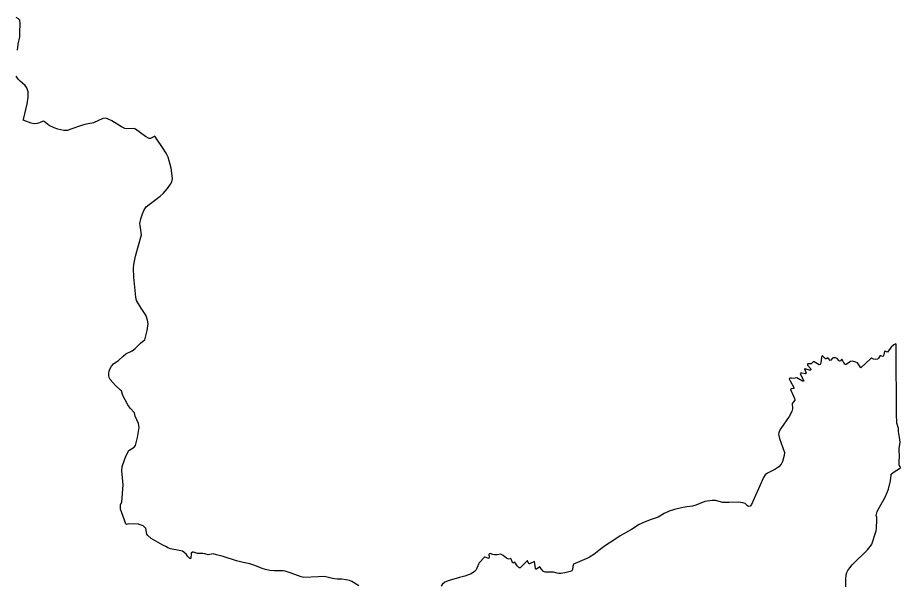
# Model space of a CAD drawing. Extents: x 1206804 to 1210977, y 6152742 to 6157901.
# Drawn here: x 1208874 to 1210945, y 6155321 to 6156652 of the extents above; entities that cross this region are included whole.
import ezdxf

# ---------------------------------------------------------------- set-up
doc = ezdxf.new("R2010")
doc.units = 0
doc.linetypes.add('CONTINU', pattern=[0])
doc.layers.add('1SECTION', color=7, linetype='CONTINU')

msp = doc.modelspace()

# ---------------------------------------------------------------- linework, layer by layer
at = {"layer": '1SECTION'}
for points in [[(1208874.35, 6156575.78), (1208875.92, 6156590.15), (1208879.32, 6156606.83), (1208879.55, 6156616.87), (1208880.06, 6156638.1), (1208879.46, 6156646.02), (1208876.41, 6156649.51), (1208871.01, 6156651.97)], [(1209674.33, 6155319.89), (1209662.38, 6155327.93), (1209658.14, 6155330.4), (1209653.06, 6155332.46), (1209645.1, 6155334.51), (1209634.69, 6155335.96), (1209623.95, 6155336.08), (1209617.74, 6155336.39), (1209612.63, 6155336.92), (1209597.44, 6155341.03), (1209590.89, 6155341.97), (1209579.16, 6155341.22), (1209545.8, 6155339.66), (1209539.76, 6155341.18), (1209515.62, 6155349.47), (1209502.12, 6155354.13), (1209497.17, 6155355.35), (1209475.96, 6155355.18), (1209465.88, 6155355.98), (1209455.5, 6155358.33), (1209447.93, 6155360.45), (1209430.47, 6155367.6), (1209419.28, 6155371.37), (1209403.59, 6155374.75), (1209387.71, 6155378.73), (1209356.25, 6155388.81), (1209340.95, 6155392.45), (1209333, 6155394.85), (1209321.67, 6155392.98), (1209313.73, 6155394.8), (1209308.54, 6155395.99), (1209296.19, 6155396.05), (1209286.9, 6155398.89), (1209284.82, 6155398.96), (1209281.59, 6155396.53), (1209280.58, 6155383.97), (1209278.38, 6155384.12), (1209272.95, 6155389.65), (1209270.3, 6155393.26), (1209264.5, 6155399.13), (1209261.11, 6155401.17), (1209253.64, 6155403.28), (1209233.1, 6155407.05), (1209230.5, 6155407.61), (1209226.5, 6155408.95), (1209223.27, 6155411.43), (1209214.96, 6155415.45), (1209187.99, 6155431.19), (1209179.45, 6155437.87), (1209177.8, 6155441.2), (1209174.71, 6155454.5), (1209168.87, 6155461.13), (1209159.49, 6155463.58), (1209157.72, 6155464.65), (1209133.63, 6155465.4), (1209129.37, 6155463.62), (1209128.18, 6155465.82), (1209115.4, 6155499.97), (1209116.02, 6155510.39), (1209119.05, 6155516.01), (1209122, 6155557.21), (1209118.98, 6155589.72), (1209119.41, 6155600.18), (1209128.28, 6155623.9), (1209135.11, 6155637.13), (1209147.56, 6155645.2), (1209151.13, 6155649.46), (1209155.69, 6155667.93), (1209159.2, 6155691.34), (1209157.87, 6155700.35), (1209150.07, 6155718.01), (1209148.32, 6155725.95), (1209138.38, 6155736.85), (1209133.02, 6155744.56), (1209121, 6155766.3), (1209117.72, 6155777.32), (1209115.44, 6155778.46), (1209103.91, 6155789.51), (1209091.82, 6155803.43), (1209089.34, 6155808.24), (1209088.55, 6155813.4), (1209088.44, 6155818.95), (1209089.49, 6155823.54), (1209091.05, 6155828), (1209094.32, 6155834.87), (1209100.13, 6155840.93), (1209106.11, 6155845.17), (1209110.7, 6155847.94), (1209121.98, 6155858.79), (1209128.09, 6155863.88), (1209142.87, 6155871.08), (1209150.38, 6155876.3), (1209162.66, 6155888.69), (1209167.66, 6155892.85), (1209172.56, 6155896.92), (1209178.12, 6155918.87), (1209178.94, 6155924.44), (1209180.25, 6155934.08), (1209179.13, 6155942.95), (1209175.5, 6155953.33), (1209172.34, 6155959.57), (1209164.47, 6155970.7), (1209155.47, 6155984.87), (1209152.95, 6155988.98), (1209151.55, 6155996.73), (1209147.04, 6156043.61), (1209146.51, 6156063.98), (1209146.78, 6156073.21), (1209150.8, 6156093.05), (1209164.8, 6156142.63), (1209161.54, 6156164.46), (1209161.17, 6156169.62), (1209163.14, 6156180.11), (1209167.42, 6156192.46), (1209170.89, 6156201.54), (1209176.25, 6156208.4), (1209183, 6156214.39), (1209208.81, 6156233.69), (1209215.54, 6156239.88), (1209226.07, 6156251.64), (1209233.22, 6156261.95), (1209235.85, 6156267.07), (1209237.3, 6156274.18), (1209236.15, 6156287.13), (1209234.18, 6156299.05), (1209227.58, 6156324.63), (1209223.09, 6156334.7), (1209214.53, 6156347.87), (1209201.14, 6156367.48), (1209196.31, 6156374.56), (1209185.76, 6156368.74), (1209182.65, 6156368.9), (1209174.39, 6156373.62), (1209150.53, 6156390.91), (1209147.6, 6156391.85), (1209130.36, 6156391.6), (1209126.04, 6156392.46), (1209117.91, 6156396.41), (1209095.18, 6156409.9), (1209085.38, 6156414.65), (1209079.87, 6156416.15), (1209074.64, 6156415.57), (1209052.59, 6156405.66), (1209032.28, 6156401.39), (1209024.4, 6156399.28), (1208997.04, 6156389.7), (1208991.07, 6156387.82), (1208982.51, 6156387.59), (1208969.07, 6156390.81), (1208959.81, 6156393.96), (1208948.54, 6156399.43), (1208936.92, 6156408.36), (1208934.12, 6156409.26), (1208925.97, 6156405.49), (1208920.16, 6156403.63), (1208913.48, 6156403.13), (1208906.31, 6156404.63), (1208887.74, 6156412.04), (1208888.14, 6156413.07), (1208896.49, 6156449.64), (1208899.14, 6156465.55), (1208899.4, 6156472.89), (1208899.27, 6156478.1), (1208895.79, 6156487.77), (1208891.94, 6156492.76), (1208885.63, 6156498.55), (1208880.48, 6156502.73), (1208875.42, 6156508.03), (1208871.31, 6156515.17)], [(1210816.55, 6155317.73), (1210816.65, 6155334.86), (1210817.79, 6155346.15), (1210819.12, 6155351.08), (1210821.56, 6155356.32), (1210826.09, 6155362.46), (1210832.01, 6155369.09), (1210867.8, 6155404.29), (1210876.62, 6155415.99), (1210878.84, 6155420.35), (1210885.25, 6155441.85), (1210887.79, 6155449.12), (1210888.71, 6155454.28), (1210889.74, 6155475.76), (1210889.59, 6155480.91), (1210887.98, 6155485.31), (1210890.52, 6155494), (1210895.53, 6155504.47), (1210908.75, 6155528.2), (1210917.1, 6155546.45), (1210921.68, 6155566.1), (1210922.85, 6155579.75), (1210923.18, 6155582.24), (1210928.13, 6155586.14), (1210944.65, 6155596.34), (1210944.21, 6155599.61), (1210941.94, 6155602.64), (1210941.55, 6155606.23), (1210942.81, 6155628.5), (1210941.74, 6155633.71), (1210941.74, 6155642.34), (1210943.86, 6155656.69), (1210942.77, 6155668.19), (1210940.42, 6155681.84), (1210940.4, 6155688.99), (1210936.76, 6155701.53), (1210935.66, 6155723.51), (1210935.81, 6155761.89), (1210934.77, 6155836.58), (1210934.81, 6155885.59), (1210934.31, 6155887.55), (1210929.27, 6155884.69), (1210923.36, 6155879.7), (1210914.85, 6155867.67), (1210908.61, 6155869.91), (1210907.1, 6155869.78), (1210905.01, 6155859.24), (1210903.47, 6155857.89), (1210898.76, 6155858.99), (1210897.11, 6155859.68), (1210893.56, 6155853.69), (1210890.97, 6155851.26), (1210886.65, 6155850.51), (1210881.49, 6155851.64), (1210876.83, 6155853.73), (1210874.27, 6155852.52), (1210851.94, 6155830.95), (1210843.81, 6155842.71), (1210840.25, 6155844.72), (1210832.11, 6155846.86), (1210827.7, 6155845.86), (1210817.93, 6155839.15), (1210814.83, 6155839.03), (1210807.46, 6155851.14), (1210804.07, 6155847.84), (1210802.06, 6155846.83), (1210800.37, 6155848.04), (1210796.26, 6155853), (1210792.36, 6155854.68), (1210787.86, 6155854.66), (1210785.62, 6155853.42), (1210781.81, 6155848.87), (1210779.89, 6155848.56), (1210775.81, 6155853.07), (1210774.25, 6155854.59), (1210770.68, 6155852.55), (1210768.91, 6155852.16), (1210765.39, 6155856.44), (1210762.85, 6155858.61), (1210761.31, 6155858.92), (1210759.9, 6155856.25), (1210758.12, 6155842.43), (1210756.94, 6155838.79), (1210754.21, 6155838.25), (1210742.74, 6155844.97), (1210740.47, 6155845.45), (1210735.39, 6155840.12), (1210727.99, 6155840.66), (1210726.65, 6155839.72), (1210727.01, 6155837.43), (1210733.67, 6155829.83), (1210734.49, 6155826.6), (1210733.84, 6155825.34), (1210730.99, 6155825.39), (1210721.17, 6155828.72), (1210719.91, 6155828.54), (1210723.75, 6155818.89), (1210722.16, 6155817.4), (1210713.65, 6155818.28), (1210710.46, 6155818.61), (1210709.54, 6155817.18), (1210718.07, 6155800.51), (1210717.44, 6155799.17), (1210714.99, 6155799.57), (1210706.18, 6155805.16), (1210702.16, 6155807.36), (1210693.72, 6155806.02), (1210689.03, 6155807.26), (1210685.28, 6155807.23), (1210684.07, 6155805.61), (1210685.88, 6155800.37), (1210695.06, 6155784.7), (1210695.14, 6155782.98), (1210688.58, 6155781.58), (1210687.14, 6155780.1), (1210693.88, 6155764.85), (1210696.11, 6155759.19), (1210696.9, 6155755.35), (1210693.87, 6155751.48), (1210691.23, 6155747.27), (1210691.63, 6155735.03), (1210690.41, 6155728.54), (1210683.92, 6155716.93), (1210664.71, 6155688.56), (1210661.14, 6155683.15), (1210659.85, 6155679.05), (1210659.19, 6155675.39), (1210661.45, 6155665.16), (1210672.94, 6155632.87), (1210672.16, 6155625.52), (1210668, 6155611.82), (1210664.93, 6155605.7), (1210659.29, 6155599.05), (1210650.48, 6155592.56), (1210633.24, 6155583.91), (1210627.88, 6155580.35), (1210623.58, 6155573.8), (1210614.87, 6155554.42), (1210602.13, 6155524.82), (1210595.18, 6155510.92), (1210592.81, 6155507.19), (1210588.8, 6155505.85), (1210586.49, 6155507.3), (1210580.72, 6155513.17), (1210575.51, 6155514.51), (1210564.22, 6155515.91), (1210542.94, 6155515.46), (1210528.39, 6155515.84), (1210511.01, 6155519.78), (1210503.11, 6155519.92), (1210485.9, 6155517.94), (1210465.18, 6155509.58), (1210457.4, 6155507.01), (1210444.08, 6155505.68), (1210431.22, 6155503.18), (1210414.61, 6155499.17), (1210402.48, 6155495.48), (1210390.76, 6155489.99), (1210376.88, 6155481.41), (1210360.33, 6155475.44), (1210346.25, 6155470.15), (1210332.33, 6155463.66), (1210313.78, 6155452.18), (1210287.57, 6155437.1), (1210272.54, 6155427.5), (1210252.8, 6155414.8), (1210237.78, 6155402.57), (1210226.04, 6155393.57), (1210215.79, 6155387.26), (1210209.22, 6155383.83), (1210181.92, 6155372.56), (1210178.34, 6155370.67), (1210176.7, 6155365.05), (1210175.72, 6155358.22), (1210173.98, 6155355.31), (1210170.56, 6155353.63), (1210158.12, 6155350.73), (1210148.51, 6155349.4), (1210143.81, 6155349.32), (1210139.43, 6155349.63), (1210131.43, 6155351.97), (1210118.02, 6155351.92), (1210111.28, 6155352.21), (1210108.01, 6155354.03), (1210102.33, 6155359.94), (1210098.77, 6155364.92), (1210091.28, 6155359.28), (1210089.95, 6155358.99), (1210089.14, 6155359.79), (1210088.14, 6155366.81), (1210087, 6155377.39), (1210075.22, 6155371.36), (1210073.44, 6155372.07), (1210070.26, 6155378.84), (1210069.15, 6155378.89), (1210054.97, 6155364.17), (1210052.76, 6155362.46), (1210050.58, 6155362.5), (1210046.18, 6155366.67), (1210040.7, 6155375.65), (1210036.03, 6155373.58), (1210030.95, 6155384.24), (1210025.33, 6155382.61), (1210020.64, 6155385.09), (1210013.5, 6155391.26), (1210008.05, 6155394.68), (1209999.17, 6155392.89), (1209992.77, 6155392.92), (1209988.94, 6155393.71), (1209982.83, 6155395.56), (1209980.82, 6155395.21), (1209979.23, 6155393.28), (1209980, 6155387.92), (1209979.4, 6155384.22), (1209971.16, 6155387.59), (1209969.22, 6155387.62), (1209957.05, 6155373.82), (1209954.99, 6155371.02), (1209949.63, 6155357.74), (1209946.11, 6155354), (1209937.75, 6155348.17), (1209923.26, 6155342.77), (1209910.53, 6155339.35), (1209886.61, 6155332.73), (1209876.6, 6155328.34), (1209870.06, 6155323.23), (1209867.39, 6155319.48)]]:
    msp.add_lwpolyline(points, dxfattribs=at)

doc.saveas('drawing.dxf')
